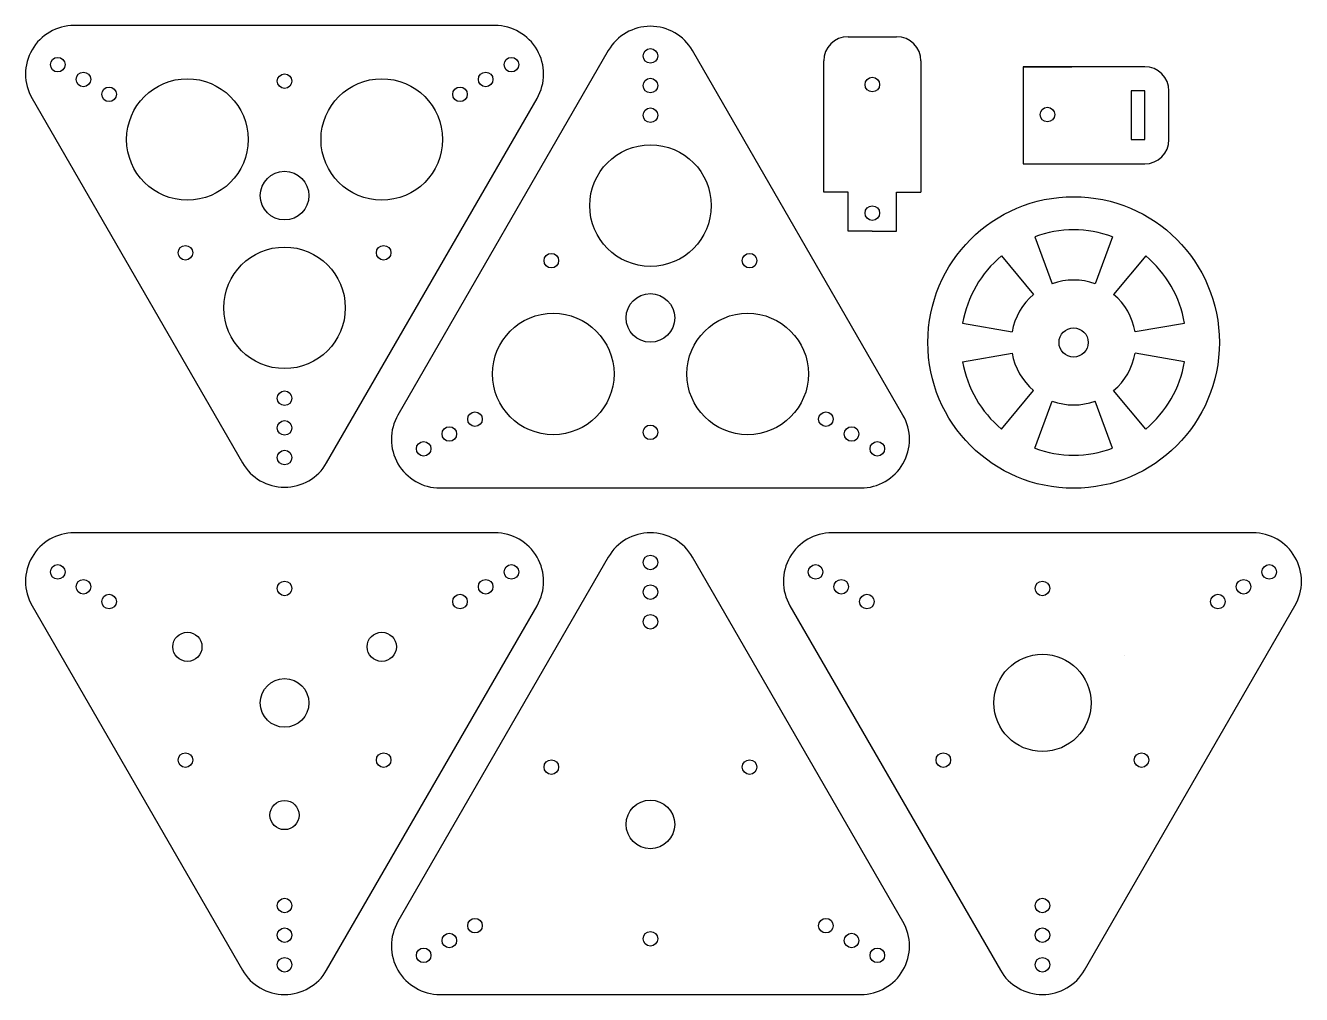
# Model space of a CAD drawing. Header units: inches. Extents: x -109 to 154, y -127 to 73.
import ezdxf

# ---------------------------------------------------------------- set-up
doc = ezdxf.new("R2010")
doc.units = ezdxf.units.IN
doc.header["$MEASUREMENT"] = 0
doc.layers.get('0').update_dxf_attribs({"color": 6})
doc.layers.add('holes', color=7, linetype='Continuous')

# ---------------------------------------------------------------- blocks, each defined once
blk = doc.blocks.new('*U1')
blk.add_circle((0, 0), 12.5)
blk = doc.blocks.new('*U2')
at = {"layer": 'holes', "color": 0, "linetype": 'ByBlock', "lineweight": -2}
blk.add_blockref('*U1', (6.14, 37.4), dxfattribs=at)
for p, rotation in [((-13.86, 2.76), 119.9999999999999), ((26.14, 2.76), 240)]:
    blk.add_blockref('*U1', p, dxfattribs=dict(at, rotation=rotation))
blk = doc.blocks.new('*U3')
blk.add_circle((0, 0), 1.5)
blk = doc.blocks.new('*U4')
at = {"layer": 'holes', "color": 0, "linetype": 'ByBlock', "lineweight": -2}
for p, rotation in [((-14.25, 26.08), 240), ((26.53, 26.08), 119.9999999999999)]:
    blk.add_blockref('*U3', p, dxfattribs=dict(at, rotation=rotation))
blk.add_blockref('*U3', (6.14, -9.24), dxfattribs=at)
blk = doc.blocks.new('*U5')
for centre in [(0, 6.1025), (0, 0), (0, -6.1025)]:
    blk.add_circle(centre, 1.5)
blk = doc.blocks.new('*U6')
at = {"layer": 'holes', "color": 0, "linetype": 'ByBlock', "lineweight": -2}
blk.add_blockref('*U5', (6.14, 62.1), dxfattribs=at)
for p, rotation in [((-35.25, -9.59), 120), ((47.53, -9.59), 240)]:
    blk.add_blockref('*U5', p, dxfattribs=dict(at, rotation=rotation))
blk = doc.blocks.new('*U7')
blk.add_circle((0, 0), 1.5)
blk = doc.blocks.new('*U8')
at = {"layer": 'holes', "color": 0, "linetype": 'ByBlock', "lineweight": -2}
for p, rotation in [((-14.25, 26.08), 240), ((26.53, 26.08), 119.9999999999999)]:
    blk.add_blockref('*U7', p, dxfattribs=dict(at, rotation=rotation))
blk.add_blockref('*U7', (6.14, -9.24), dxfattribs=at)
blk = doc.blocks.new('*U9')
for centre in [(0, 6.1025), (0, 0), (0, -6.1025)]:
    blk.add_circle(centre, 1.5)
blk = doc.blocks.new('*U10')
at = {"layer": 'holes', "color": 0, "linetype": 'ByBlock', "lineweight": -2}
blk.add_blockref('*U9', (6.14, 62.1), dxfattribs=at)
for p, rotation in [((-35.25, -9.59), 120), ((47.53, -9.59), 240)]:
    blk.add_blockref('*U9', p, dxfattribs=dict(at, rotation=rotation))
blk = doc.blocks.new('*U11')
blk.add_circle((0, 0), 3)
blk = doc.blocks.new('*U12')
at = {"layer": 'holes', "color": 0, "linetype": 'ByBlock', "lineweight": -2}
blk.add_blockref('*U11', (-0.2, 23.2), dxfattribs=at)
for p, rotation in [((-20.2, -11.43), 120), ((19.79, -11.43), 240)]:
    blk.add_blockref('*U11', p, dxfattribs=dict(at, rotation=rotation))
blk = doc.blocks.new('*U13')
blk.add_circle((0, 0), 1.5)
blk = doc.blocks.new('*U14')
at = {"layer": 'holes', "color": 0, "linetype": 'ByBlock', "lineweight": -2}
for p, rotation in [((-14.25, 26.08), 240), ((26.53, 26.08), 119.9999999999999)]:
    blk.add_blockref('*U13', p, dxfattribs=dict(at, rotation=rotation))
blk.add_blockref('*U13', (6.14, -9.24), dxfattribs=at)
blk = doc.blocks.new('*U15')
for centre in [(0, 6.1025), (0, 0), (0, -6.1025)]:
    blk.add_circle(centre, 1.5)
blk = doc.blocks.new('*U16')
at = {"layer": 'holes', "color": 0, "linetype": 'ByBlock', "lineweight": -2}
blk.add_blockref('*U15', (6.14, 62.1), dxfattribs=at)
for p, rotation in [((-35.25, -9.59), 120), ((47.53, -9.59), 240)]:
    blk.add_blockref('*U15', p, dxfattribs=dict(at, rotation=rotation))
blk = doc.blocks.new('*U17')
blk.add_circle((0, 0), 12.5)
blk = doc.blocks.new('*U18')
at = {"layer": 'holes', "color": 0, "linetype": 'ByBlock', "lineweight": -2}
blk.add_blockref('*U17', (6.14, 37.4), dxfattribs=at)
for p, rotation in [((-13.86, 2.76), 119.9999999999999), ((26.14, 2.76), 240)]:
    blk.add_blockref('*U17', p, dxfattribs=dict(at, rotation=rotation))
blk = doc.blocks.new('*U19')
blk.add_circle((0, 0), 1.5)
blk = doc.blocks.new('*U20')
at = {"layer": 'holes', "color": 0, "linetype": 'ByBlock', "lineweight": -2}
for p, rotation in [((-14.25, 26.08), 240), ((26.53, 26.08), 119.9999999999999)]:
    blk.add_blockref('*U19', p, dxfattribs=dict(at, rotation=rotation))
blk.add_blockref('*U19', (6.14, -9.24), dxfattribs=at)
blk = doc.blocks.new('*U21')
for centre in [(0, 6.1025), (0, 0), (0, -6.1025)]:
    blk.add_circle(centre, 1.5)
blk = doc.blocks.new('*U22')
at = {"layer": 'holes', "color": 0, "linetype": 'ByBlock', "lineweight": -2}
blk.add_blockref('*U21', (6.14, 62.1), dxfattribs=at)
for p, rotation in [((-35.25, -9.59), 120), ((47.53, -9.59), 240)]:
    blk.add_blockref('*U21', p, dxfattribs=dict(at, rotation=rotation))
blk = doc.blocks.new('*U29')
for p, q in [((-5.09, 3.95), (5.09, 2.19)), ((-5.09, -3.95), (5.09, -2.19))]:
    blk.add_line(p, q)
blk = doc.blocks.new('*U30')
at = {"layer": 'holes', "color": 0, "linetype": 'ByBlock', "lineweight": -2}
for p, rotation in [((1230.27, 104.79), 300), ((1248.02, 104.79), 239.9999999999999), ((1256.9, 89.41), 180), ((1230.27, 74.05), 59.99999999999999), ((1248.02, 74.04), 119.9999999999999)]:
    blk.add_blockref('*U29', p, dxfattribs=dict(at, rotation=rotation))
blk.add_blockref('*U29', (1221.4, 89.42), dxfattribs=at)
blk = doc.blocks.new('*U50')
blk.add_circle((0, 0), 1.5)
blk = doc.blocks.new('*U52')
at = {"layer": 'holes', "color": 0, "linetype": 'ByBlock', "lineweight": -2}
for p, rotation in [((-14.25, 26.08), 240), ((26.53, 26.08), 119.9999999999999)]:
    blk.add_blockref('*U50', p, dxfattribs=dict(at, rotation=rotation))
blk.add_blockref('*U50', (6.14, -9.24), dxfattribs=at)
blk = doc.blocks.new('*U53')
for centre in [(0, 6.1025), (0, 0), (0, -6.1025)]:
    blk.add_circle(centre, 1.5)
blk = doc.blocks.new('*U54')
at = {"layer": 'holes', "color": 0, "linetype": 'ByBlock', "lineweight": -2}
blk.add_blockref('*U53', (6.14, 62.1), dxfattribs=at)
for p, rotation in [((-35.25, -9.59), 120), ((47.53, -9.59), 240)]:
    blk.add_blockref('*U53', p, dxfattribs=dict(at, rotation=rotation))

msp = doc.modelspace()

# ---------------------------------------------------------------- linework, layer by layer
for p, q in [((60.28, 70.43), (70.28, 70.43)), ((55.28, 38.43), (55.28, 65.43)), ((75.28, 65.43), (75.28, 38.43)), ((96.32, 64.26), (96.32, 44.26)), ((96.32, 64.26), (106.32, 64.26)), ((106.32, 64.26), (96.32, 64.26)), ((121.32, 64.26), (106.32, 64.26)), ((126.32, 49.26), (126.32, 59.26)), ((96.32, 44.26), (106.32, 44.26)), ((106.32, 44.26), (121.32, 44.26)), ((60.28, 38.43), (55.28, 38.43)), ((60.28, 30.43), (60.28, 38.43)), ((70.28, 38.43), (75.28, 38.43)), ((70.28, 30.43), (70.28, 38.43)), ((65.28, 30.43), (60.28, 30.43)), ((65.28, 30.43), (70.28, 30.43)), ((117.25, -56.85), (117.25, -56.85))]:
    msp.add_line(p, q)
for points in [[(-47, -17.27), (-3.7, 57.73, 0.57735), (-12.36, 72.73), (-98.96, 72.73, 0.57735), (-107.62, 57.73), (-64.32, -17.27, 0.57735)], [(10.96, 67.57), (-32.34, -7.43, 0.57735), (-23.68, -22.43), (62.93, -22.43, 0.57735), (71.59, -7.43), (28.28, 67.57, 0.57735)], [(-47, -121.65), (-3.7, -46.65, 0.57735), (-12.36, -31.65), (-98.96, -31.65, 0.57735), (-107.62, -46.65), (-64.32, -121.65, 0.57735)], [(10.96, -36.65), (-32.34, -111.65, 0.57735), (-23.68, -126.65), (62.93, -126.65, 0.57735), (71.59, -111.65), (28.28, -36.65, 0.57735)], [(108.95, -121.65), (152.25, -46.65, 0.57735), (143.59, -31.65), (56.98, -31.65, 0.57735), (48.32, -46.65), (91.63, -121.65, 0.57735)]]:
    msp.add_lwpolyline(points, format="xyb", close=True)
msp.add_circle((106.7, 7.51), 30)
for centre, start, end in [((60.28, 65.43), 90, 180), ((70.28, 65.43), 0, 90), ((121.32, 59.26), 0, 90), ((121.32, 49.26), 270, 0)]:
    msp.add_arc(centre, 5, start, end)
at = {"layer": 'holes'}
for p, q in [((121.32, 59.26), (118.52, 59.26)), ((118.52, 59.26), (118.52, 49.26)), ((121.32, 54.26), (121.32, 59.26)), ((121.32, 49.26), (121.32, 54.26)), ((118.52, 49.26), (121.32, 49.26))]:
    msp.add_line(p, q, dxfattribs=at)
for centre, radius in [((65.28, 60.59), 1.5), ((101.32, 54.41), 1.5), ((-55.66, 37.73), 5), ((65.28, 34.13), 1.5), ((19.62, 12.57), 5), ((106.7, 7.51), 3), ((100.29, -66.65), 10), ((-55.66, -66.65), 5), ((19.62, -91.65), 5)]:
    msp.add_circle(centre, radius, dxfattribs=at)
for radius, start, end in [(23.18, 69.8143, 110.1721), (23.18, 129.8143, 170.1721), (23.18, 9.8143, 50.1721), (12.85, 69.8143, 110.1721), (12.85, 129.8143, 170.1721), (12.85, 9.8143, 50.1721), (12.85, 189.8143, 230.1721), (12.85, 309.8143, 350.1721), (23.18, 189.8143, 230.1721), (23.18, 309.8143, 350.1721), (12.85, 249.8143, 290.1721), (23.18, 249.8143, 290.1721)]:
    msp.add_arc((106.7, 7.51), radius, start, end, dxfattribs=at)

# ---------------------------------------------------------------- block references
at = {"layer": 'holes', "rotation": 180}
for name, p in [('*U22', (-49.52, 52.04)), ('*U18', (-49.52, 52.04)), ('*U20', (-49.52, 52.04)), ('*U10', (-49.52, -52.34)), ('*U54', (106.42, -52.34)), ('*U8', (-49.52, -52.34)), ('*U52', (106.42, -52.34)), ('*U12', (-55.86, -66.53))]:
    msp.add_blockref(name, p, dxfattribs=at)
at = {"layer": 'holes'}
for name, p in [('*U6', (13.49, -1.73)), ('*U2', (13.49, -1.73)), ('*U30', (-1132.45, -81.91)), ('*U4', (13.49, -1.73)), ('*U16', (13.49, -105.95)), ('*U14', (13.49, -105.95))]:
    msp.add_blockref(name, p, dxfattribs=at)

doc.saveas('drawing.dxf')
